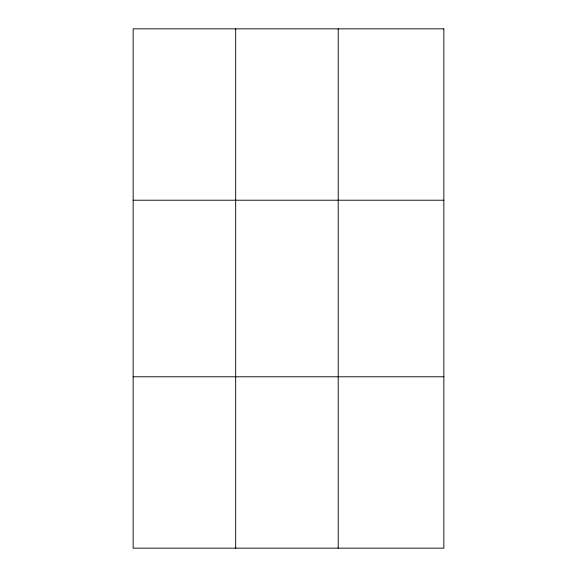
<?xml version="1.0" encoding="UTF-8"?>
<svg xmlns="http://www.w3.org/2000/svg" width="577" height="577" viewBox="0 0 577 577"><rect width="100%" height="100%" fill="white"/><g stroke="black" fill="none" stroke-linecap="round" stroke-linejoin="round"><path stroke-width="0.87" d="M235.683 28.85L235.683 548.15M338.216 28.85L338.216 548.15M133.15 200.219L443.85 200.219M133.15 376.781L443.85 376.781M443.85 28.85L443.85 548.15L133.15 548.15L133.15 28.85L443.85 28.85"/></g></svg>
